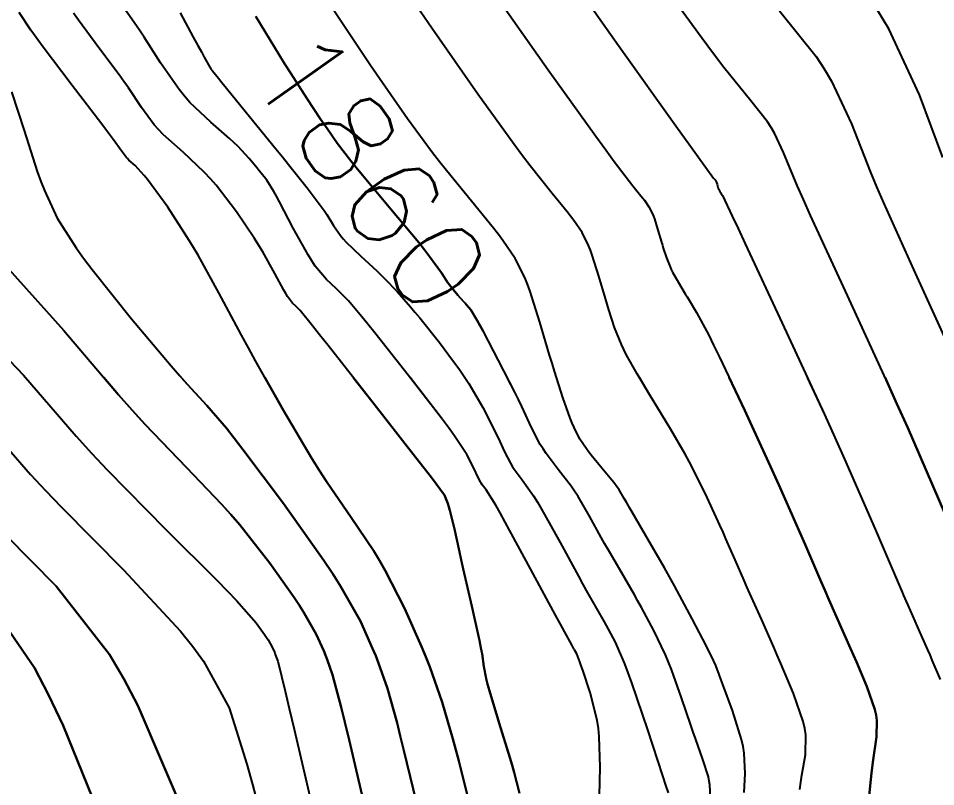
# Model space of a CAD drawing. Header units: metres. Extents: x 837475 to 838479, y 1189012 to 1191015.
# Drawn here: x 838010.34 to 838048.76, y 1189254.44 to 1189286.64 of the extents above; entities that cross this region are included whole.
import ezdxf

# ---------------------------------------------------------------- set-up
doc = ezdxf.new("R2010")
doc.units = ezdxf.units.M
doc.header["$LTSCALE"] = 0.3
doc.layers.add('COTAS 10', color=1, linetype='Continuous')
doc.layers.add('COTAS INT', color=252, linetype='Continuous')
doc.styles.get("Standard").update_dxf_attribs({"font": 'simplex.shx'})

msp = doc.modelspace()

# ---------------------------------------------------------------- linework, layer by layer
at = {"layer": 'COTAS 10'}
for points in [[(838049.152, 1189265.89), (838047.591, 1189269.478), (838047.142, 1189270.486), (838046.687, 1189271.499), (838044.984, 1189275.21), (838043.523, 1189278.383), (838043.22, 1189279.057), (838042.961, 1189279.642), (838042.393, 1189281.017), (838042.011, 1189281.833), (838041.869, 1189282.066), (838041.712, 1189282.302), (838041.017, 1189283.179), (838039.889, 1189284.582), (838039.46, 1189285.15), (838038.98, 1189285.795), (838036.822, 1189288.772)], [(838020.284, 1189286.716), (838021.266, 1189285.112), (838021.506, 1189284.727), (838021.732, 1189284.366), (838022.432, 1189283.273), (838022.995, 1189282.423), (838023.135, 1189282.215), (838023.268, 1189282.02), (838023.69, 1189281.414), (838024.264, 1189280.669), (838024.493, 1189280.386), (838024.752, 1189280.07), (838025.939, 1189278.651), (838027.107, 1189277.246), (838027.353, 1189276.939), (838027.567, 1189276.668), (838028.059, 1189275.983), (838028.333, 1189275.563), (838028.407, 1189275.458), (838028.482, 1189275.359), (838028.747, 1189275.043), (838028.99, 1189274.775), (838029.05, 1189274.707), (838029.106, 1189274.641), (838029.286, 1189274.423), (838029.562, 1189273.974), (838029.68, 1189273.763), (838029.804, 1189273.537), (838029.68, 1189273.763), (838029.562, 1189273.974), (838029.286, 1189274.423), (838029.106, 1189274.641), (838029.05, 1189274.707), (838028.99, 1189274.775), (838028.747, 1189275.043), (838028.482, 1189275.359), (838028.407, 1189275.458), (838028.333, 1189275.563), (838028.059, 1189275.983), (838027.567, 1189276.668), (838027.353, 1189276.939), (838027.107, 1189277.246), (838025.939, 1189278.651), (838024.752, 1189280.07), (838024.493, 1189280.386), (838024.264, 1189280.669), (838023.69, 1189281.414), (838023.268, 1189282.02), (838023.135, 1189282.215), (838022.995, 1189282.423), (838022.432, 1189283.273), (838021.732, 1189284.366), (838021.506, 1189284.727), (838021.266, 1189285.112), (838020.284, 1189286.716)], [(838010.049, 1189283.562), (838010.578, 1189281.939), (838011.133, 1189280.223), (838011.283, 1189279.812), (838011.432, 1189279.428), (838011.96, 1189278.268), (838012.755, 1189277.026), (838013.072, 1189276.589), (838013.432, 1189276.112), (838015.082, 1189274.055), (838016.736, 1189272.085), (838017.098, 1189271.664), (838017.419, 1189271.296), (838018.23, 1189270.415), (838019.052, 1189269.463), (838019.378, 1189269.05), (838019.748, 1189268.573), (838021.44, 1189266.31), (838023.136, 1189263.921), (838023.507, 1189263.364), (838023.836, 1189262.852), (838024.669, 1189261.379), (838025.18, 1189260.229), (838025.306, 1189259.921), (838025.424, 1189259.617), (838025.796, 1189258.553), (838026.2, 1189257.113), (838026.339, 1189256.571), (838026.491, 1189255.967), (838027.136, 1189253.267)], [(838039.333, 1189254.006), (838039.31, 1189254.515), (838039.281, 1189254.681), (838039.241, 1189254.857), (838039.013, 1189255.58), (838038.698, 1189256.459), (838038.603, 1189256.733), (838038.505, 1189257.021), (838038.121, 1189258.169), (838037.696, 1189259.352), (838037.572, 1189259.662), (838037.444, 1189259.963), (838036.957, 1189260.986), (838036.438, 1189261.955), (838036.29, 1189262.222), (838036.141, 1189262.489), (838035.587, 1189263.447), (838035.04, 1189264.386), (838034.896, 1189264.64), (838034.754, 1189264.892), (838034.267, 1189265.781), (838033.782, 1189266.611), (838033.641, 1189266.826), (838033.498, 1189267.034), (838032.957, 1189267.734), (838032.446, 1189268.405), (838032.321, 1189268.596), (838032.203, 1189268.789), (838031.835, 1189269.502), (838031.428, 1189270.374), (838031.286, 1189270.666), (838031.13, 1189270.98), (838030.457, 1189272.298), (838029.816, 1189273.513), (838029.804, 1189273.537)], [(838027.136, 1189253.267), (838026.491, 1189255.967), (838026.339, 1189256.571), (838026.2, 1189257.113), (838025.796, 1189258.553), (838025.424, 1189259.617), (838025.306, 1189259.921), (838025.18, 1189260.229), (838024.669, 1189261.379), (838023.836, 1189262.852), (838023.507, 1189263.364), (838023.136, 1189263.921), (838021.44, 1189266.31), (838019.748, 1189268.573), (838019.378, 1189269.05), (838019.052, 1189269.463), (838018.23, 1189270.415), (838017.419, 1189271.296), (838017.16384, 1189271.58852)], [(838039.333, 1189254.006), (838039.31, 1189254.515), (838039.281, 1189254.681), (838039.241, 1189254.857), (838039.013, 1189255.58), (838038.698, 1189256.459), (838038.603, 1189256.733), (838038.505, 1189257.021), (838038.121, 1189258.169), (838037.696, 1189259.352), (838037.572, 1189259.662), (838037.444, 1189259.963), (838036.957, 1189260.986), (838036.438, 1189261.955), (838036.29, 1189262.222), (838036.141, 1189262.489), (838035.587, 1189263.447), (838035.04, 1189264.386), (838034.896, 1189264.64), (838034.754, 1189264.892), (838034.267, 1189265.781), (838033.782, 1189266.611), (838033.641, 1189266.826), (838033.498, 1189267.034), (838032.957, 1189267.734), (838032.446, 1189268.405), (838032.321, 1189268.596), (838032.203, 1189268.789), (838031.835, 1189269.502), (838031.428, 1189270.374), (838031.286, 1189270.666), (838031.13, 1189270.98), (838030.81928, 1189271.58852)], [(838046.64592, 1189271.58852), (838046.687, 1189271.499), (838047.142, 1189270.486), (838047.591, 1189269.478), (838049.152, 1189265.89)], [(838014.652, 1189251.014), (838012.22, 1189257.008), (838011.606, 1189258.298), (838011.018, 1189259.429), (838009.111, 1189262.179)], [(838009.111, 1189262.179), (838011.018, 1189259.429), (838011.606, 1189258.298), (838012.22, 1189257.008), (838014.652, 1189251.014)]]:
    msp.add_lwpolyline(points, dxfattribs=at)
at = {"layer": 'COTAS INT'}
for points in [[(838032.555, 1189289.654), (838035.474, 1189285.511), (838037.952, 1189282.046), (838038.429, 1189281.379), (838038.816, 1189280.839), (838039.459, 1189279.948), (838039.506, 1189279.891), (838039.526, 1189279.865), (838039.552, 1189279.827), (838039.572, 1189279.786), (838039.578, 1189279.772), (838039.583, 1189279.757), (838039.604, 1189279.691), (838039.625, 1189279.622), (838039.63, 1189279.604), (838039.635, 1189279.587), (838039.653, 1189279.532), (838039.674, 1189279.479), (838039.681, 1189279.464), (838039.689, 1189279.448), (838039.723, 1189279.389), (838039.762, 1189279.325), (838039.784, 1189279.287), (838039.828, 1189279.216), (838040.24, 1189278.35), (838040.484, 1189277.831), (838040.784, 1189277.189), (838042.337, 1189273.862), (838044.101, 1189270.034), (838044.534, 1189269.077), (838044.944, 1189268.164), (838046.224, 1189265.241), (838047.193, 1189262.98), (838047.402, 1189262.498), (838047.406, 1189262.486), (838047.596, 1189262.048), (838048.083, 1189260.94), (838048.418, 1189260.185), (838048.512, 1189259.97), (838048.606, 1189259.751), (838048.95, 1189258.939)], [(838030.038, 1189288.044), (838032.528, 1189284.487), (838034.53, 1189281.702), (838034.945, 1189281.131), (838035.3, 1189280.647), (838036.079, 1189279.624), (838036.417, 1189279.211), (838036.494, 1189279.112), (838036.564, 1189279.02), (838036.753, 1189278.744), (838036.897, 1189278.452), (838036.938, 1189278.35), (838036.979, 1189278.239), (838037.131, 1189277.762), (838037.279, 1189277.259), (838037.317, 1189277.131), (838037.355, 1189277.009), (838037.484, 1189276.608), (838037.636, 1189276.225), (838037.689, 1189276.113), (838037.746, 1189275.999), (838037.989, 1189275.567), (838038.272, 1189275.104), (838038.354, 1189274.969), (838038.437, 1189274.832), (838038.751, 1189274.317), (838039.257, 1189273.363), (838039.461, 1189272.95), (838039.693, 1189272.473), (838040.763, 1189270.21), (838041.912, 1189267.715), (838042.195, 1189267.092), (838042.462, 1189266.497), (838043.296, 1189264.593), (838043.968, 1189263.029), (838044.132, 1189262.65), (838044.288, 1189262.294), (838045.201, 1189260.237), (838045.321, 1189259.962), (838045.441, 1189259.682), (838045.88, 1189258.645), (838046.212, 1189257.675), (838046.264, 1189257.439), (838046.299, 1189257.217), (838046.286, 1189256.533), (838046.133, 1189255.47), (838046.081, 1189255.01), (838046.025, 1189254.477), (838045.788, 1189251.953)], [(838040.736, 1189254.195), (838040.781, 1189254.996), (838040.743, 1189255.85), (838040.693, 1189256.127), (838040.627, 1189256.422), (838040.246, 1189257.634), (838039.841, 1189258.731), (838039.759, 1189258.953), (838039.691, 1189259.14), (838039.556, 1189259.518), (838039.376, 1189259.908), (838039.279, 1189260.101), (838039.162, 1189260.332), (838038.57, 1189261.476), (838037.83, 1189262.859), (838037.62, 1189263.24), (838037.406, 1189263.62), (838036.615, 1189264.989), (838035.954, 1189266.109), (838035.822, 1189266.333), (838035.712, 1189266.52), (838035.502, 1189266.884), (838035.353, 1189267.095), (838035.282, 1189267.186), (838035.197, 1189267.291), (838034.784, 1189267.787), (838034.339, 1189268.332), (838034.235, 1189268.468), (838034.139, 1189268.597), (838033.86, 1189269.009), (838033.614, 1189269.502), (838033.538, 1189269.682), (838033.459, 1189269.881), (838033.146, 1189270.76), (838032.796, 1189271.851), (838032.692, 1189272.186), (838032.587, 1189272.533), (838032.184, 1189273.904), (838031.845, 1189274.971), (838031.771, 1189275.202), (838031.659, 1189275.504), (838031.548, 1189275.782), (838031.166, 1189276.557), (838031.155, 1189276.578), (838030.639, 1189277.332), (838030.45, 1189277.582), (838030.398, 1189277.65), (838030.241, 1189277.851), (838029.319, 1189278.975), (838028.268, 1189280.262), (838027.977, 1189280.634), (838027.686, 1189281.013), (838026.636, 1189282.438), (838025.46, 1189284.126), (838025.09, 1189284.671), (838024.7, 1189285.249), (838023.131, 1189287.617)], [(838043.08, 1189254.325), (838043.118, 1189254.633), (838043.157, 1189254.92), (838043.304, 1189255.779), (838043.321, 1189256.612), (838043.278, 1189256.882), (838043.214, 1189257.169), (838042.811, 1189258.35), (838042.276, 1189259.613), (838042.13, 1189259.953), (838041.984, 1189260.288), (838041.463, 1189261.463), (838040.98, 1189262.54), (838040.859, 1189262.814), (838040.743, 1189263.078), (838040.367, 1189263.944), (838039.979, 1189264.83), (838039.855, 1189265.107), (838039.724, 1189265.397), (838039.189, 1189266.557), (838038.603, 1189267.756), (838038.439, 1189268.07), (838038.275, 1189268.376), (838037.675, 1189269.418), (838037.09, 1189270.378), (838036.935, 1189270.633), (838036.782, 1189270.883), (838036.255, 1189271.746), (838035.802, 1189272.55), (838035.696, 1189272.762), (838035.598, 1189272.97), (838035.315, 1189273.684), (838035.075, 1189274.43), (838035.005, 1189274.658), (838034.933, 1189274.896), (838034.657, 1189275.833), (838034.375, 1189276.72), (838034.298, 1189276.927), (838034.223, 1189277.117), (838033.954, 1189277.661), (838033.601, 1189278.176), (838033.472, 1189278.347), (838033.329, 1189278.531), (838032.699, 1189279.3), (838031.784, 1189280.455), (838031.461, 1189280.883), (838031.108, 1189281.357), (838029.582, 1189283.462), (838027.652, 1189286.232), (838027.045, 1189287.126)], [(838029.235, 1189253.722), (838028.792, 1189255.525), (838028.668, 1189255.993), (838028.544, 1189256.448), (838028.091, 1189257.98), (838027.573, 1189259.465), (838027.407, 1189259.889), (838027.232, 1189260.32), (838026.519, 1189261.925), (838025.702, 1189263.509), (838025.462, 1189263.926), (838025.216, 1189264.335), (838024.273, 1189265.731), (838023.241, 1189267.232), (838022.938, 1189267.706), (838022.627, 1189268.204), (838021.44, 1189270.215), (838020.273, 1189272.294), (838019.974, 1189272.835), (838019.686, 1189273.361), (838018.733, 1189275.14), (838017.867, 1189276.713), (838017.634, 1189277.111), (838017.403, 1189277.492), (838016.596, 1189278.729), (838015.906, 1189279.683), (838015.749, 1189279.885), (838015.608, 1189280.06), (838015.225, 1189280.469), (838014.969, 1189280.7), (838014.909, 1189280.763), (838014.853, 1189280.826), (838014.688, 1189281.048), (838014.284, 1189281.608), (838014.077, 1189281.884), (838013.83, 1189282.211), (838012.594, 1189283.827), (838011.339, 1189285.487), (838011.079, 1189285.842), (838010.857, 1189286.152), (838010.372, 1189286.894)], [(838031.335, 1189254.177), (838031.108, 1189255.037), (838031.021, 1189255.341), (838030.923, 1189255.673), (838030.481, 1189257.11), (838030.07, 1189258.46), (838029.993, 1189258.739), (838029.93, 1189258.975), (838029.835, 1189259.483), (838029.762, 1189260.015), (838029.713, 1189260.267), (838029.652, 1189260.564), (838029.33, 1189262.013), (838028.972, 1189263.579), (838028.888, 1189263.949), (838028.811, 1189264.292), (838028.588, 1189265.304), (838028.419, 1189266.019), (838028.375, 1189266.175), (838028.332, 1189266.312), (838028.19, 1189266.658), (838027.642, 1189267.402), (838027.343, 1189267.79), (838026.981, 1189268.258), (838025.142, 1189270.606), (838023.31, 1189272.931), (838022.952, 1189273.384), (838022.659, 1189273.754), (838022.137, 1189274.401), (838022.027, 1189274.514), (838021.994, 1189274.548), (838021.958, 1189274.582), (838021.819, 1189274.711), (838021.616, 1189274.983), (838021.541, 1189275.106), (838021.457, 1189275.251), (838021.087, 1189275.949), (838020.582, 1189276.854), (838020.414, 1189277.129), (838020.234, 1189277.415), (838019.48, 1189278.538), (838018.629, 1189279.646), (838018.387, 1189279.923), (838018.143, 1189280.186), (838017.236, 1189281.029), (838016.407, 1189281.778), (838016.21, 1189281.983), (838016.028, 1189282.186), (838015.491, 1189282.91), (838014.948, 1189283.728), (838014.762, 1189283.991), (838014.561, 1189284.27), (838013.708, 1189285.408), (838012.855, 1189286.568), (838012.654, 1189286.861)], [(838034.685, 1189254.056), (838034.714, 1189255.256), (838034.674, 1189256.546), (838034.635, 1189256.889), (838034.583, 1189257.225), (838034.294, 1189258.39), (838033.983, 1189259.322), (838033.917, 1189259.512), (838033.86, 1189259.673), (838033.729, 1189260.007), (838033.653, 1189260.147), (838033.632, 1189260.186), (838033.61, 1189260.225), (838033.53, 1189260.364), (838033.214, 1189260.941), (838033.044, 1189261.255), (838032.838, 1189261.637), (838031.797, 1189263.575), (838030.736, 1189265.527), (838030.518, 1189265.918), (838030.333, 1189266.244), (838029.937, 1189266.881), (838029.771, 1189267.1), (838029.73, 1189267.162), (838029.692, 1189267.225), (838029.572, 1189267.457), (838029.44, 1189267.741), (838029.393, 1189267.836), (838029.342, 1189267.938), (838029.123, 1189268.367), (838028.597, 1189269.166), (838028.353, 1189269.501), (838028.066, 1189269.886), (838026.673, 1189271.689), (838025.271, 1189273.459), (838024.979, 1189273.824), (838024.728, 1189274.134), (838024.169, 1189274.8), (838023.852, 1189275.126), (838023.755, 1189275.222), (838023.653, 1189275.32), (838023.251, 1189275.694), (838022.776, 1189276.261), (838022.628, 1189276.482), (838022.474, 1189276.73), (838021.857, 1189277.854), (838021.283, 1189278.954), (838021.155, 1189279.187), (838021.041, 1189279.388), (838020.744, 1189279.857), (838020.504, 1189280.159), (838020.427, 1189280.256), (838020.345, 1189280.358), (838020.008, 1189280.773), (838019.537, 1189281.28), (838019.37, 1189281.44), (838019.187, 1189281.609), (838018.395, 1189282.288), (838017.528, 1189283.116), (838017.298, 1189283.378), (838017.072, 1189283.654), (838016.294, 1189284.772), (838015.612, 1189285.848), (838015.448, 1189286.099), (838015.293, 1189286.329), (838014.822, 1189286.988)], [(838017.113, 1189286.872), (838017.667, 1189285.854), (838017.856, 1189285.506), (838018.004, 1189285.236), (838018.126, 1189285.013), (838018.359, 1189284.596), (838018.417, 1189284.505), (838018.43, 1189284.486), (838018.441, 1189284.47), (838018.469, 1189284.437), (838018.718, 1189284.136), (838018.869, 1189283.951), (838019.056, 1189283.723), (838019.842, 1189282.759), (838020.027, 1189282.531), (838021.128, 1189281.172), (838021.397, 1189280.838), (838021.65, 1189280.522), (838022.434, 1189279.533), (838023.019, 1189278.762), (838023.147, 1189278.584), (838023.26, 1189278.421), (838023.541, 1189277.959), (838023.829, 1189277.542), (838023.945, 1189277.407), (838024.076, 1189277.264), (838024.684, 1189276.676), (838025.348, 1189276.059), (838025.516, 1189275.897), (838025.677, 1189275.738), (838026.2, 1189275.199), (838026.764, 1189274.557), (838026.95, 1189274.335), (838027.149, 1189274.092), (838027.979, 1189273.056), (838028.37, 1189272.53)], [(838042.228, 1189286.964), (838043.751, 1189285.042), (838044.095, 1189284.525), (838044.405, 1189284.015), (838045.242, 1189282.228), (838046.014, 1189280.23), (838046.283, 1189279.587), (838046.577, 1189278.905), (838047.836, 1189276.12), (838049.348, 1189272.802)], [(838049.067, 1189280.817), (838048.09, 1189283.438), (838046.799, 1189286.197), (838046.32, 1189286.985)], [(838019.842, 1189282.759), (838020.027, 1189282.531), (838021.128, 1189281.172), (838021.397, 1189280.838), (838021.65, 1189280.522), (838022.434, 1189279.533), (838023.019, 1189278.762), (838023.147, 1189278.584), (838023.26, 1189278.421), (838023.541, 1189277.959), (838023.829, 1189277.542), (838023.945, 1189277.407), (838024.076, 1189277.264), (838024.684, 1189276.676), (838025.348, 1189276.059), (838025.516, 1189275.897), (838025.677, 1189275.738), (838026.2, 1189275.199), (838026.764, 1189274.557), (838026.95, 1189274.335), (838027.149, 1189274.092), (838027.979, 1189273.056), (838028.37, 1189272.53), (838028.814, 1189271.93), (838029.017, 1189271.632), (838029.207, 1189271.34), (838029.79, 1189270.332), (838030.236, 1189269.459), (838030.339, 1189269.251), (838030.434, 1189269.057), (838030.704, 1189268.48), (838030.947, 1189268.007), (838031.025, 1189267.879), (838031.108, 1189267.753), (838031.447, 1189267.308), (838031.915, 1189266.639), (838032.08, 1189266.372), (838032.259, 1189266.069), (838033.032, 1189264.678), (838033.796, 1189263.265), (838033.97, 1189262.948), (838034.127, 1189262.664), (838034.558, 1189261.906), (838034.876, 1189261.357), (838035.046, 1189261.051), (838035.343, 1189260.497), (838035.725, 1189259.594), (838035.864, 1189259.222), (838036.017, 1189258.797), (838036.687, 1189256.82), (838037.318, 1189254.902), (838037.447, 1189254.514), (838037.556, 1189254.188)], [(838009.947, 1189276.138), (838012.242, 1189273.563), (838014.539, 1189270.862), (838015.11, 1189270.217), (838015.653, 1189269.616), (838017.379, 1189267.813), (838018.853, 1189266.279), (838019.236, 1189265.847), (838019.61, 1189265.411), (838020.87, 1189263.811), (838021.894, 1189262.368), (838022.118, 1189262.032), (838022.317, 1189261.722), (838022.82, 1189260.833), (838023.129, 1189260.138), (838023.204, 1189259.952), (838023.276, 1189259.768), (838023.501, 1189259.126), (838023.856, 1189257.778), (838024.01, 1189257.148), (838024.189, 1189256.408), (838025.036, 1189252.812)], [(838008.231, 1189274.101), (838010.55, 1189271.688), (838012.767, 1189269.128), (838013.409, 1189268.424), (838014.064, 1189267.723), (838016.528, 1189265.212), (838018.654, 1189263.095), (838019.095, 1189262.643), (838019.472, 1189262.25), (838020.299, 1189261.312), (838020.652, 1189260.815), (838020.729, 1189260.699), (838020.798, 1189260.593), (838020.971, 1189260.287), (838021.077, 1189260.048), (838021.103, 1189259.984), (838021.128, 1189259.92), (838021.205, 1189259.699), (838021.512, 1189258.442), (838021.681, 1189257.726), (838021.887, 1189256.85), (838022.936, 1189252.356)], [(838010.63615, 1189271.58852), (838012.767, 1189269.128), (838013.409, 1189268.424), (838014.064, 1189267.723), (838016.528, 1189265.212), (838018.654, 1189263.095), (838019.095, 1189262.643), (838019.472, 1189262.25), (838020.299, 1189261.312), (838020.652, 1189260.815), (838020.729, 1189260.699), (838020.798, 1189260.593), (838020.971, 1189260.287), (838021.077, 1189260.048), (838021.103, 1189259.984), (838021.128, 1189259.92), (838021.205, 1189259.699), (838021.512, 1189258.442), (838021.681, 1189257.726), (838021.887, 1189256.85), (838022.936, 1189252.356)], [(838025.036, 1189252.812), (838024.189, 1189256.408), (838024.01, 1189257.148), (838023.856, 1189257.778), (838023.501, 1189259.126), (838023.276, 1189259.768), (838023.204, 1189259.952), (838023.129, 1189260.138), (838022.82, 1189260.833), (838022.317, 1189261.722), (838022.118, 1189262.032), (838021.894, 1189262.368), (838020.87, 1189263.811), (838019.61, 1189265.411), (838019.236, 1189265.847), (838018.853, 1189266.279), (838017.379, 1189267.813), (838015.653, 1189269.616), (838015.11, 1189270.217), (838014.539, 1189270.862), (838013.92115, 1189271.58852)], [(838020.669, 1189271.58852), (838021.44, 1189270.215), (838022.627, 1189268.204), (838022.938, 1189267.706), (838023.241, 1189267.232), (838024.273, 1189265.731), (838025.216, 1189264.335), (838025.462, 1189263.926), (838025.702, 1189263.509), (838026.519, 1189261.925), (838027.232, 1189260.32), (838027.407, 1189259.889), (838027.573, 1189259.465), (838028.091, 1189257.98), (838028.544, 1189256.448), (838028.668, 1189255.993), (838028.792, 1189255.525), (838029.235, 1189253.722)], [(838024.36782, 1189271.58852), (838025.142, 1189270.606), (838026.981, 1189268.258), (838027.343, 1189267.79), (838027.642, 1189267.402), (838028.19, 1189266.658), (838028.332, 1189266.312), (838028.375, 1189266.175), (838028.419, 1189266.019), (838028.588, 1189265.304), (838028.811, 1189264.292), (838028.888, 1189263.949), (838028.972, 1189263.579), (838029.33, 1189262.013), (838029.652, 1189260.564), (838029.713, 1189260.267), (838029.762, 1189260.015), (838029.835, 1189259.483), (838029.93, 1189258.975), (838029.993, 1189258.739), (838030.07, 1189258.46), (838030.481, 1189257.11), (838030.923, 1189255.673), (838031.021, 1189255.341), (838031.108, 1189255.037), (838031.335, 1189254.177)], [(838034.685, 1189254.056), (838034.714, 1189255.256), (838034.674, 1189256.546), (838034.635, 1189256.889), (838034.583, 1189257.225), (838034.294, 1189258.39), (838033.983, 1189259.322), (838033.917, 1189259.512), (838033.86, 1189259.673), (838033.729, 1189260.007), (838033.653, 1189260.147), (838033.632, 1189260.186), (838033.61, 1189260.225), (838033.53, 1189260.364), (838033.214, 1189260.941), (838033.044, 1189261.255), (838032.838, 1189261.637), (838031.797, 1189263.575), (838030.736, 1189265.527), (838030.518, 1189265.918), (838030.333, 1189266.244), (838029.937, 1189266.881), (838029.771, 1189267.1), (838029.73, 1189267.162), (838029.692, 1189267.225), (838029.572, 1189267.457), (838029.44, 1189267.741), (838029.393, 1189267.836), (838029.342, 1189267.938), (838029.123, 1189268.367), (838028.597, 1189269.166), (838028.353, 1189269.501), (838028.066, 1189269.886), (838026.75063, 1189271.58852)], [(838029.04529, 1189271.58852), (838029.207, 1189271.34), (838029.79, 1189270.332), (838030.236, 1189269.459), (838030.339, 1189269.251), (838030.434, 1189269.057), (838030.704, 1189268.48), (838030.947, 1189268.007), (838031.025, 1189267.879), (838031.108, 1189267.753), (838031.447, 1189267.308), (838031.915, 1189266.639), (838032.08, 1189266.372), (838032.259, 1189266.069), (838033.032, 1189264.678), (838033.796, 1189263.265), (838033.97, 1189262.948), (838034.127, 1189262.664), (838034.558, 1189261.906), (838034.876, 1189261.357), (838035.046, 1189261.051), (838035.343, 1189260.497), (838035.725, 1189259.594), (838035.864, 1189259.222), (838036.017, 1189258.797), (838036.687, 1189256.82), (838037.318, 1189254.902), (838037.447, 1189254.514), (838037.556, 1189254.188)], [(838040.736, 1189254.195), (838040.781, 1189254.996), (838040.743, 1189255.85), (838040.693, 1189256.127), (838040.627, 1189256.422), (838040.246, 1189257.634), (838039.841, 1189258.731), (838039.759, 1189258.953), (838039.691, 1189259.14), (838039.556, 1189259.518), (838039.376, 1189259.908), (838039.279, 1189260.101), (838039.162, 1189260.332), (838038.57, 1189261.476), (838037.83, 1189262.859), (838037.62, 1189263.24), (838037.406, 1189263.62), (838036.615, 1189264.989), (838035.954, 1189266.109), (838035.822, 1189266.333), (838035.712, 1189266.52), (838035.502, 1189266.884), (838035.353, 1189267.095), (838035.282, 1189267.186), (838035.197, 1189267.291), (838034.784, 1189267.787), (838034.339, 1189268.332), (838034.235, 1189268.468), (838034.139, 1189268.597), (838033.86, 1189269.009), (838033.614, 1189269.502), (838033.538, 1189269.682), (838033.459, 1189269.881), (838033.146, 1189270.76), (838032.8802, 1189271.58852)], [(838043.08, 1189254.325), (838043.118, 1189254.633), (838043.157, 1189254.92), (838043.304, 1189255.779), (838043.321, 1189256.612), (838043.278, 1189256.882), (838043.214, 1189257.169), (838042.811, 1189258.35), (838042.276, 1189259.613), (838042.13, 1189259.953), (838041.984, 1189260.288), (838041.463, 1189261.463), (838040.98, 1189262.54), (838040.859, 1189262.814), (838040.743, 1189263.078), (838040.367, 1189263.944), (838039.979, 1189264.83), (838039.855, 1189265.107), (838039.724, 1189265.397), (838039.189, 1189266.557), (838038.603, 1189267.756), (838038.439, 1189268.07), (838038.275, 1189268.376), (838037.675, 1189269.418), (838037.09, 1189270.378), (838036.935, 1189270.633), (838036.782, 1189270.883), (838036.35117, 1189271.58852)], [(838045.788, 1189251.953), (838046.025, 1189254.477), (838046.081, 1189255.01), (838046.133, 1189255.47), (838046.286, 1189256.533), (838046.299, 1189257.217), (838046.264, 1189257.439), (838046.212, 1189257.675), (838045.88, 1189258.645), (838045.441, 1189259.682), (838045.321, 1189259.962), (838045.201, 1189260.237), (838044.288, 1189262.294), (838044.132, 1189262.65), (838043.968, 1189263.029), (838043.296, 1189264.593), (838042.462, 1189266.497), (838042.195, 1189267.092), (838041.912, 1189267.715), (838040.763, 1189270.21), (838040.1112, 1189271.58852)], [(838043.38465, 1189271.58852), (838044.101, 1189270.034), (838044.534, 1189269.077), (838044.944, 1189268.164), (838046.224, 1189265.241), (838047.193, 1189262.98), (838047.402, 1189262.498), (838047.406, 1189262.486), (838047.596, 1189262.048), (838048.083, 1189260.94), (838048.418, 1189260.185), (838048.512, 1189259.97), (838048.606, 1189259.751), (838048.95, 1189258.939)], [(838008.858, 1189269.814), (838010.853, 1189267.533), (838011.475, 1189266.861), (838012.129, 1189266.17), (838014.743, 1189263.526), (838017.134, 1189260.96), (838017.646, 1189260.319), (838018.093, 1189259.707), (838019.168, 1189257.749), (838019.91, 1189255.394), (838020.147, 1189254.533), (838020.399, 1189253.582)], [(838008.858, 1189269.814), (838010.853, 1189267.533), (838011.475, 1189266.861), (838012.129, 1189266.17), (838014.743, 1189263.526), (838017.134, 1189260.96), (838017.646, 1189260.319), (838018.093, 1189259.707), (838019.168, 1189257.749), (838019.91, 1189255.394), (838020.147, 1189254.533), (838020.399, 1189253.582)], [(838017.417, 1189253.009), (838015.344, 1189257.85), (838014.753, 1189258.965), (838014.154, 1189259.984), (838011.927, 1189262.852), (838009.812, 1189264.991)], [(838009.812, 1189264.991), (838011.927, 1189262.852), (838014.154, 1189259.984), (838014.753, 1189258.965), (838015.344, 1189257.85), (838017.417, 1189253.009)]]:
    msp.add_lwpolyline(points, dxfattribs=at)

# ---------------------------------------------------------------- texts
at = {"layer": 'COTAS 10', "insert": (838019.77, 1189284.514), "char_height": 3.799998, "attachment_point": 7, "rotation": 305.09394}
msp.add_mtext('1860', dxfattribs=at)

doc.saveas('drawing.dxf')
